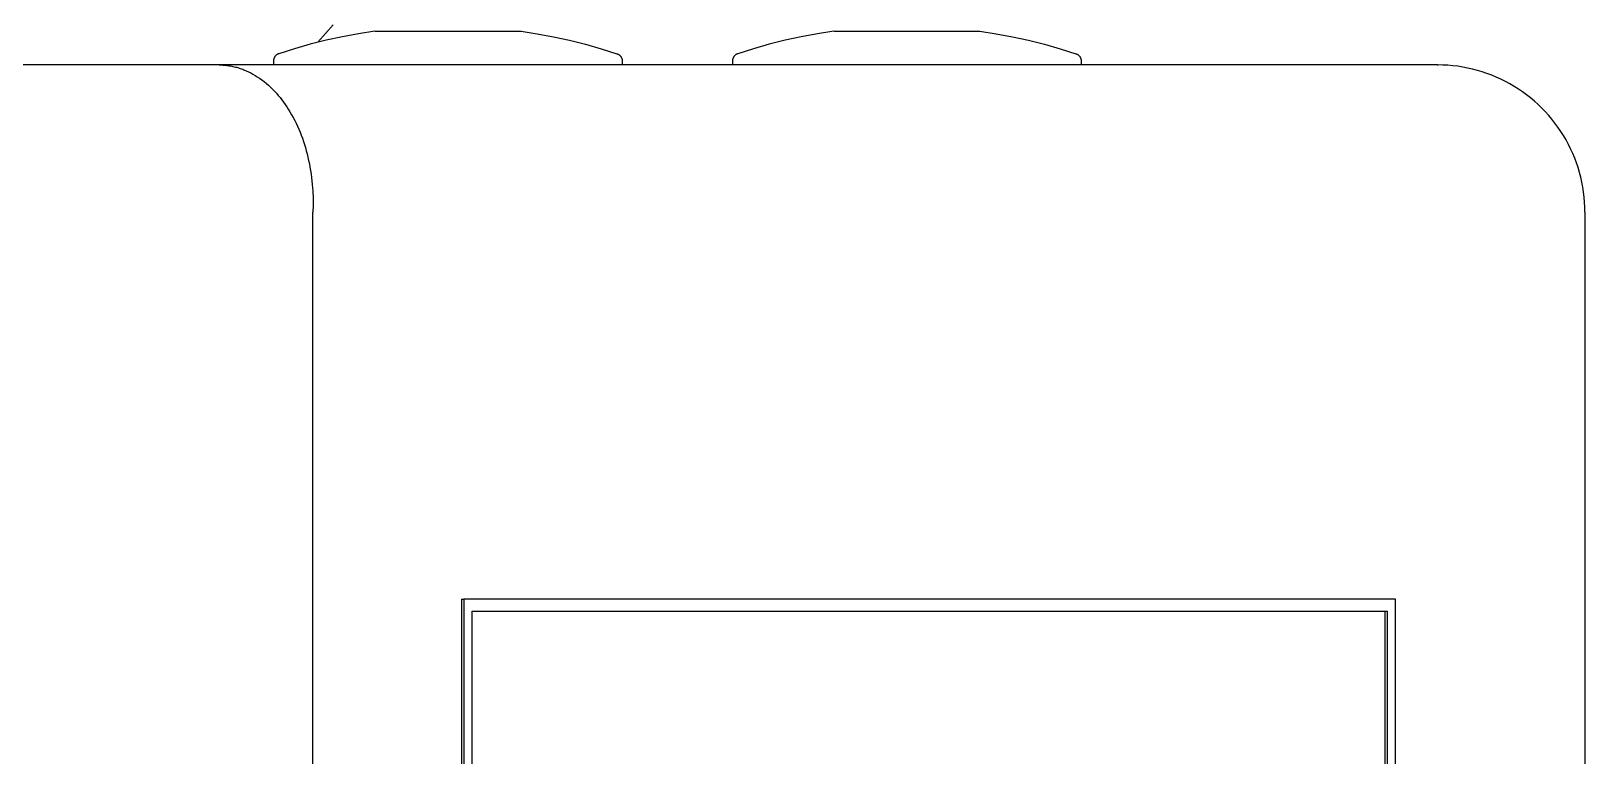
# Model space of a CAD drawing. Header units: millimetres. Extents: x -582 to 3448, y -204 to 2611.
# Drawn here: x 731.97 to 772.07, y 2045.09 to 2063.81 of the extents above; entities that cross this region are included whole.
import ezdxf

# ---------------------------------------------------------------- set-up
doc = ezdxf.new("R2010")
doc.units = ezdxf.units.MM
doc.header["$MEASUREMENT"] = 0
doc.layers.add('Domyslna', color=7, linetype='Continuous', true_color=0x000000)
doc.layers.add('Utwórz2D linie widoczne', color=7, linetype='Continuous', true_color=0x000000)

msp = doc.modelspace()

# ---------------------------------------------------------------- linework, layer by layer
at = {"layer": 'Domyslna'}
msp.add_line((739.245, 1296.736), (739.245, 2059.136), dxfattribs=at)
at = {"layer": 'Utwórz2D linie widoczne'}
for p, q in [((739.375, 2063.521), (739.77, 2063.974)), ((740.005, 2063.663), (739.59, 2063.573)), ((740.422, 2063.741), (740.005, 2063.663)), ((740.841, 2063.806), (740.422, 2063.741)), ((740.849, 2063.806), (742.729, 2063.806)), ((742.729, 2063.806), (744.616, 2063.806)), ((744.616, 2063.806), (745.035, 2063.741)), ((745.035, 2063.741), (745.453, 2063.663)), ((745.453, 2063.663), (745.867, 2063.573)), ((751.849, 2063.663), (751.435, 2063.573)), ((752.267, 2063.741), (751.849, 2063.663)), ((752.686, 2063.806), (752.267, 2063.741)), ((752.694, 2063.806), (754.573, 2063.806)), ((754.573, 2063.806), (756.461, 2063.806)), ((756.461, 2063.806), (756.88, 2063.741)), ((756.88, 2063.741), (757.297, 2063.663)), ((757.297, 2063.663), (757.712, 2063.573)), ((738.346, 2063.218), (738.34, 2063.215)), ((738.352, 2063.22), (738.346, 2063.218)), ((738.359, 2063.223), (738.352, 2063.22)), ((738.365, 2063.225), (738.359, 2063.223)), ((738.77, 2063.354), (738.365, 2063.225)), ((739.178, 2063.47), (738.77, 2063.354)), ((739.59, 2063.573), (739.178, 2063.47)), ((745.867, 2063.573), (746.279, 2063.47)), ((746.279, 2063.47), (746.687, 2063.354)), ((746.687, 2063.354), (747.092, 2063.225)), ((747.092, 2063.225), (747.099, 2063.223)), ((747.099, 2063.223), (747.105, 2063.22)), ((747.105, 2063.22), (747.111, 2063.218)), ((747.111, 2063.218), (747.118, 2063.215)), ((750.191, 2063.218), (750.184, 2063.215)), ((750.197, 2063.22), (750.191, 2063.218)), ((750.204, 2063.223), (750.197, 2063.22)), ((750.21, 2063.225), (750.204, 2063.223)), ((750.615, 2063.354), (750.21, 2063.225)), ((751.023, 2063.47), (750.615, 2063.354)), ((751.435, 2063.573), (751.023, 2063.47)), ((757.712, 2063.573), (758.124, 2063.47)), ((758.124, 2063.47), (758.532, 2063.354)), ((758.532, 2063.354), (758.937, 2063.225)), ((758.937, 2063.225), (758.943, 2063.223)), ((758.943, 2063.223), (758.95, 2063.22)), ((758.95, 2063.22), (758.956, 2063.218)), ((758.956, 2063.218), (758.963, 2063.215)), ((736.18, 2062.936), (378.085, 2062.936)), ((736.826, 2062.936), (736.18, 2062.936)), ((768.006, 2062.936), (736.826, 2062.936)), ((736.826, 2062.936), (736.859, 2062.935)), ((736.859, 2062.935), (736.892, 2062.934)), ((736.892, 2062.934), (736.924, 2062.933)), ((736.924, 2062.933), (736.957, 2062.93)), ((736.957, 2062.93), (736.99, 2062.928)), ((736.99, 2062.928), (737.022, 2062.924)), ((737.022, 2062.924), (737.055, 2062.92)), ((737.055, 2062.92), (737.087, 2062.915)), ((737.087, 2062.915), (737.119, 2062.91)), ((737.119, 2062.91), (737.151, 2062.904)), ((737.151, 2062.904), (737.183, 2062.897)), ((737.183, 2062.897), (737.215, 2062.89)), ((737.215, 2062.89), (737.247, 2062.882)), ((737.247, 2062.882), (737.278, 2062.874)), ((737.278, 2062.874), (737.31, 2062.865)), ((737.31, 2062.865), (737.341, 2062.855)), ((737.341, 2062.855), (737.372, 2062.845)), ((737.372, 2062.845), (737.403, 2062.835)), ((737.403, 2062.835), (737.433, 2062.823)), ((737.433, 2062.823), (737.464, 2062.812)), ((738.23, 2063.056), (738.229, 2063.05)), ((738.229, 2063.05), (738.229, 2063.043)), ((738.229, 2063.043), (738.229, 2063.036)), ((738.229, 2063.036), (738.229, 2062.936)), ((738.232, 2063.07), (738.23, 2063.063)), ((738.23, 2063.063), (738.23, 2063.056)), ((738.233, 2063.077), (738.232, 2063.07)), ((738.234, 2063.084), (738.233, 2063.077)), ((738.236, 2063.09), (738.234, 2063.084)), ((738.238, 2063.097), (738.236, 2063.09)), ((738.24, 2063.104), (738.238, 2063.097)), ((738.243, 2063.11), (738.24, 2063.104)), ((738.246, 2063.116), (738.243, 2063.11)), ((738.249, 2063.123), (738.246, 2063.116)), ((738.252, 2063.129), (738.249, 2063.123)), ((738.255, 2063.135), (738.252, 2063.129)), ((738.259, 2063.141), (738.255, 2063.135)), ((738.262, 2063.147), (738.259, 2063.141)), ((738.266, 2063.153), (738.262, 2063.147)), ((738.27, 2063.158), (738.266, 2063.153)), ((738.275, 2063.164), (738.27, 2063.158)), ((738.279, 2063.169), (738.275, 2063.164)), ((738.284, 2063.174), (738.279, 2063.169)), ((738.289, 2063.179), (738.284, 2063.174)), ((738.294, 2063.184), (738.289, 2063.179)), ((738.299, 2063.188), (738.294, 2063.184)), ((738.304, 2063.193), (738.299, 2063.188)), ((738.31, 2063.197), (738.304, 2063.193)), ((738.316, 2063.201), (738.31, 2063.197)), ((738.321, 2063.205), (738.316, 2063.201)), ((738.327, 2063.208), (738.321, 2063.205)), ((738.333, 2063.212), (738.327, 2063.208)), ((738.34, 2063.215), (738.333, 2063.212)), ((747.118, 2063.215), (747.124, 2063.212)), ((747.124, 2063.212), (747.13, 2063.208)), ((747.13, 2063.208), (747.136, 2063.205)), ((747.136, 2063.205), (747.141, 2063.201)), ((747.141, 2063.201), (747.147, 2063.197)), ((747.147, 2063.197), (747.153, 2063.193)), ((747.153, 2063.193), (747.158, 2063.188)), ((747.158, 2063.188), (747.163, 2063.184)), ((747.163, 2063.184), (747.168, 2063.179)), ((747.168, 2063.179), (747.173, 2063.174)), ((747.173, 2063.174), (747.178, 2063.169)), ((747.178, 2063.169), (747.182, 2063.164)), ((747.182, 2063.164), (747.187, 2063.158)), ((747.187, 2063.158), (747.191, 2063.153)), ((747.191, 2063.153), (747.195, 2063.147)), ((747.195, 2063.147), (747.199, 2063.141)), ((747.199, 2063.141), (747.202, 2063.135)), ((747.202, 2063.135), (747.205, 2063.129)), ((747.205, 2063.129), (747.209, 2063.123)), ((747.209, 2063.123), (747.211, 2063.116)), ((747.211, 2063.116), (747.214, 2063.11)), ((747.214, 2063.11), (747.217, 2063.104)), ((747.217, 2063.104), (747.219, 2063.097)), ((747.219, 2063.097), (747.221, 2063.09)), ((747.221, 2063.09), (747.223, 2063.084)), ((747.223, 2063.084), (747.224, 2063.077)), ((747.224, 2063.077), (747.226, 2063.07)), ((747.226, 2063.07), (747.227, 2063.063)), ((747.227, 2063.063), (747.227, 2063.056)), ((747.227, 2063.056), (747.228, 2063.05)), ((747.228, 2063.05), (747.228, 2063.043)), ((747.228, 2063.043), (747.229, 2063.036)), ((747.229, 2063.036), (747.229, 2062.936)), ((750.074, 2063.043), (750.073, 2063.036)), ((750.073, 2063.036), (750.073, 2062.936)), ((750.075, 2063.056), (750.074, 2063.05)), ((750.074, 2063.05), (750.074, 2063.043)), ((750.076, 2063.07), (750.075, 2063.063)), ((750.075, 2063.063), (750.075, 2063.056)), ((750.078, 2063.077), (750.076, 2063.07)), ((750.079, 2063.084), (750.078, 2063.077)), ((750.081, 2063.09), (750.079, 2063.084)), ((750.083, 2063.097), (750.081, 2063.09)), ((750.085, 2063.104), (750.083, 2063.097)), ((750.088, 2063.11), (750.085, 2063.104)), ((750.091, 2063.116), (750.088, 2063.11)), ((750.093, 2063.123), (750.091, 2063.116)), ((750.097, 2063.129), (750.093, 2063.123)), ((750.1, 2063.135), (750.097, 2063.129)), ((750.103, 2063.141), (750.1, 2063.135)), ((750.107, 2063.147), (750.103, 2063.141)), ((750.111, 2063.153), (750.107, 2063.147)), ((750.115, 2063.158), (750.111, 2063.153)), ((750.12, 2063.164), (750.115, 2063.158)), ((750.124, 2063.169), (750.12, 2063.164)), ((750.129, 2063.174), (750.124, 2063.169)), ((750.134, 2063.179), (750.129, 2063.174)), ((750.139, 2063.184), (750.134, 2063.179)), ((750.144, 2063.188), (750.139, 2063.184)), ((750.149, 2063.193), (750.144, 2063.188)), ((750.155, 2063.197), (750.149, 2063.193)), ((750.161, 2063.201), (750.155, 2063.197)), ((750.166, 2063.205), (750.161, 2063.201)), ((750.172, 2063.208), (750.166, 2063.205)), ((750.178, 2063.212), (750.172, 2063.208)), ((750.184, 2063.215), (750.178, 2063.212)), ((758.963, 2063.215), (758.969, 2063.212)), ((758.969, 2063.212), (758.975, 2063.208)), ((758.975, 2063.208), (758.981, 2063.205)), ((758.981, 2063.205), (758.986, 2063.201)), ((758.986, 2063.201), (758.992, 2063.197)), ((758.992, 2063.197), (758.998, 2063.193)), ((758.998, 2063.193), (759.003, 2063.188)), ((759.003, 2063.188), (759.008, 2063.184)), ((759.008, 2063.184), (759.013, 2063.179)), ((759.013, 2063.179), (759.018, 2063.174)), ((759.018, 2063.174), (759.023, 2063.169)), ((759.023, 2063.169), (759.027, 2063.164)), ((759.027, 2063.164), (759.032, 2063.158)), ((759.032, 2063.158), (759.036, 2063.153)), ((759.036, 2063.153), (759.04, 2063.147)), ((759.04, 2063.147), (759.043, 2063.141)), ((759.043, 2063.141), (759.047, 2063.135)), ((759.047, 2063.135), (759.05, 2063.129)), ((759.05, 2063.129), (759.054, 2063.123)), ((759.054, 2063.123), (759.056, 2063.116)), ((759.056, 2063.116), (759.059, 2063.11)), ((759.059, 2063.11), (759.062, 2063.104)), ((759.062, 2063.104), (759.064, 2063.097)), ((759.064, 2063.097), (759.066, 2063.09)), ((759.066, 2063.09), (759.068, 2063.084)), ((759.068, 2063.084), (759.069, 2063.077)), ((759.069, 2063.077), (759.07, 2063.07)), ((759.07, 2063.07), (759.072, 2063.063)), ((759.072, 2063.063), (759.072, 2063.056)), ((759.072, 2063.056), (759.073, 2063.05)), ((759.073, 2063.05), (759.073, 2063.043)), ((759.073, 2063.043), (759.073, 2063.036)), ((759.073, 2063.036), (759.073, 2062.936)), ((768.273, 2062.936), (768.006, 2062.936)), ((768.273, 2062.936), (768.273, 2062.919)), ((768.403, 2062.933), (768.273, 2062.936)), ((768.533, 2062.927), (768.403, 2062.933)), ((768.662, 2062.916), (768.533, 2062.927)), ((768.791, 2062.9), (768.662, 2062.916)), ((768.919, 2062.88), (768.791, 2062.9)), ((769.047, 2062.856), (768.919, 2062.88)), ((769.173, 2062.828), (769.047, 2062.856)), ((769.299, 2062.795), (769.173, 2062.828)), ((737.464, 2062.812), (737.524, 2062.787)), ((737.524, 2062.787), (737.583, 2062.759)), ((737.583, 2062.759), (737.641, 2062.73)), ((737.641, 2062.73), (737.699, 2062.699)), ((737.699, 2062.699), (737.755, 2062.666)), ((737.755, 2062.666), (737.811, 2062.632)), ((737.811, 2062.632), (737.871, 2062.591)), ((737.871, 2062.591), (737.93, 2062.549)), ((737.93, 2062.549), (737.988, 2062.504)), ((737.988, 2062.504), (738.044, 2062.458)), ((738.044, 2062.458), (738.099, 2062.411)), ((769.423, 2062.758), (769.299, 2062.795)), ((769.546, 2062.716), (769.423, 2062.758)), ((769.668, 2062.671), (769.546, 2062.716)), ((769.787, 2062.621), (769.668, 2062.671)), ((769.906, 2062.567), (769.787, 2062.621)), ((770.022, 2062.51), (769.906, 2062.567)), ((770.136, 2062.448), (770.022, 2062.51)), ((770.248, 2062.382), (770.136, 2062.448)), ((738.099, 2062.411), (738.152, 2062.361)), ((738.152, 2062.361), (738.204, 2062.31)), ((738.204, 2062.31), (738.254, 2062.258)), ((738.254, 2062.258), (738.304, 2062.204)), ((738.304, 2062.204), (738.351, 2062.149)), ((738.351, 2062.149), (738.398, 2062.093)), ((738.398, 2062.093), (738.443, 2062.035)), ((738.443, 2062.035), (738.486, 2061.977)), ((770.358, 2062.313), (770.248, 2062.382)), ((770.465, 2062.24), (770.358, 2062.313)), ((770.57, 2062.164), (770.465, 2062.24)), ((770.672, 2062.083), (770.57, 2062.164)), ((770.771, 2062), (770.672, 2062.083)), ((738.486, 2061.977), (738.529, 2061.917)), ((738.529, 2061.917), (738.57, 2061.857)), ((738.57, 2061.857), (738.609, 2061.796)), ((738.609, 2061.796), (738.653, 2061.724)), ((738.653, 2061.724), (738.696, 2061.651)), ((738.696, 2061.651), (738.736, 2061.578)), ((770.867, 2061.913), (770.771, 2062)), ((770.96, 2061.823), (770.867, 2061.913)), ((771.051, 2061.729), (770.96, 2061.823)), ((771.138, 2061.633), (771.051, 2061.729)), ((771.221, 2061.534), (771.138, 2061.633)), ((738.736, 2061.578), (738.775, 2061.503)), ((738.775, 2061.503), (738.812, 2061.428)), ((738.812, 2061.428), (738.848, 2061.352)), ((738.848, 2061.352), (738.882, 2061.275)), ((738.882, 2061.275), (738.914, 2061.197)), ((771.301, 2061.432), (771.221, 2061.534)), ((771.378, 2061.327), (771.301, 2061.432)), ((771.451, 2061.22), (771.378, 2061.327)), ((771.52, 2061.11), (771.451, 2061.22)), ((738.914, 2061.197), (738.944, 2061.119)), ((738.944, 2061.119), (738.973, 2061.04)), ((738.973, 2061.04), (739.001, 2060.96)), ((739.001, 2060.96), (739.027, 2060.88)), ((739.027, 2060.88), (739.051, 2060.799)), ((771.586, 2060.998), (771.52, 2061.11)), ((771.647, 2060.884), (771.586, 2060.998)), ((771.705, 2060.768), (771.647, 2060.884)), ((739.051, 2060.799), (739.074, 2060.718)), ((739.074, 2060.718), (739.096, 2060.637)), ((739.096, 2060.637), (739.116, 2060.555)), ((739.116, 2060.555), (739.136, 2060.468)), ((739.136, 2060.468), (739.154, 2060.381)), ((771.759, 2060.65), (771.705, 2060.768)), ((771.809, 2060.53), (771.759, 2060.65)), ((771.854, 2060.408), (771.809, 2060.53)), ((739.154, 2060.381), (739.17, 2060.293)), ((739.17, 2060.293), (739.185, 2060.205)), ((739.185, 2060.205), (739.199, 2060.116)), ((739.199, 2060.116), (739.211, 2060.028)), ((739.211, 2060.028), (739.23, 2059.85)), ((771.895, 2060.285), (771.854, 2060.408)), ((771.933, 2060.161), (771.895, 2060.285)), ((771.965, 2060.035), (771.933, 2060.161)), ((771.994, 2059.909), (771.965, 2060.035)), ((739.23, 2059.85), (739.243, 2059.672)), ((739.243, 2059.672), (739.25, 2059.493)), ((772.018, 2059.781), (771.994, 2059.909)), ((772.038, 2059.653), (772.018, 2059.781)), ((772.054, 2059.524), (772.038, 2059.653)), ((739.25, 2059.314), (739.245, 2059.136)), ((739.25, 2059.493), (739.25, 2059.314)), ((772.065, 2059.395), (772.054, 2059.524)), ((772.071, 2059.265), (772.065, 2059.395)), ((772.073, 2059.136), (772.071, 2059.265)), ((772.073, 2059.136), (772.073, 1296.736)), ((743.082, 2049.136), (743.142, 2049.136)), ((743.082, 2049.136), (743.082, 2015.136)), ((767.184, 2049.136), (743.142, 2049.136)), ((743.142, 2049.136), (743.142, 2015.136)), ((743.357, 2015.439), (743.357, 2048.832)), ((743.357, 2048.832), (766.969, 2048.832)), ((766.909, 2048.832), (766.909, 2015.439)), ((766.969, 2048.832), (766.969, 2015.439)), ((767.184, 2015.136), (767.184, 2049.136))]:
    msp.add_line(p, q, dxfattribs=at)

doc.saveas('drawing.dxf')
